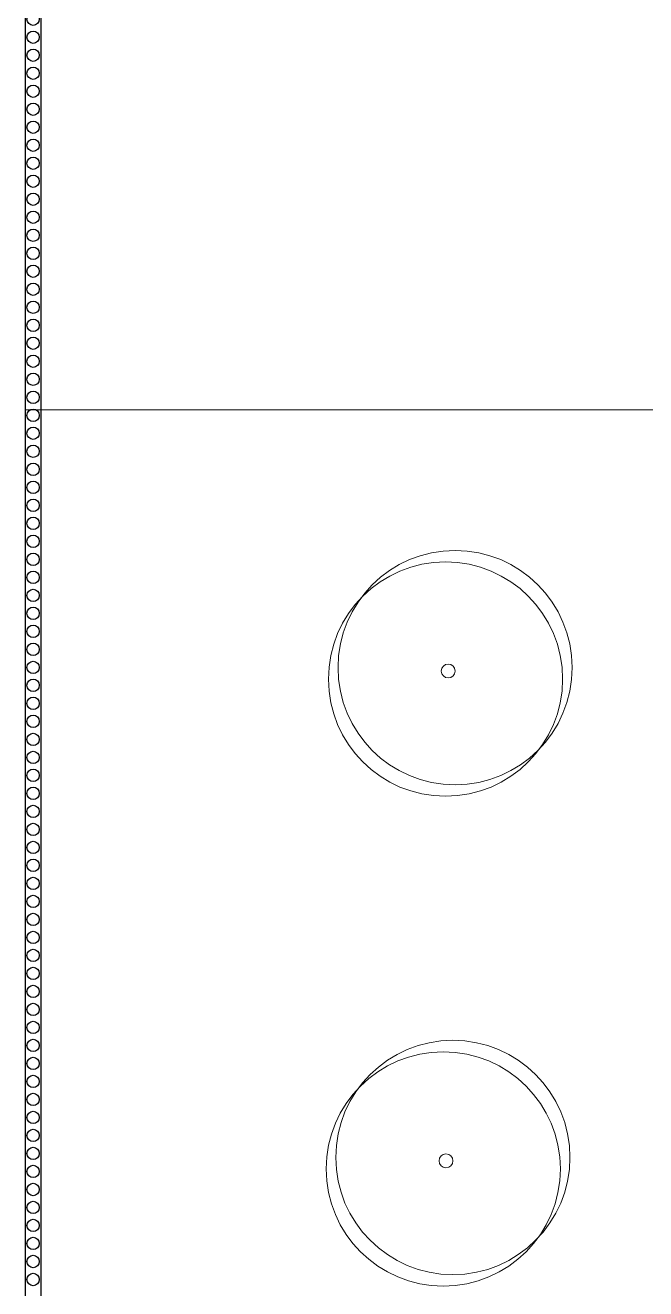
# Model space of a CAD drawing. Header units: metres. Extents: x 0 to 570, y -16 to 122.
# Drawn here: x 321.57 to 329.59, y 20.53 to 36.87 of the extents above; entities that cross this region are included whole.
import ezdxf

# ---------------------------------------------------------------- set-up
doc = ezdxf.new("R2010")
doc.units = ezdxf.units.M
doc.layers.add('ARQ- ARBOLES', color=85, linetype='Continuous', lineweight=13)
doc.layers.add('ARQ-ZONAS VERDES', color=82, linetype='Continuous', lineweight=13)
doc.layers.add('ARQ-MOBILIARIO URBANO', color=252, linetype='Continuous')
doc.layers.add('ARQ-MUROS MAMPOSTERIA', color=7, linetype='Continuous')

# ---------------------------------------------------------------- blocks, each defined once
blk = doc.blocks.new('reja')
at = {"layer": 'ARQ-MOBILIARIO URBANO'}
for points in [[(50.146, 285.041), (50.146, 192.741), (83.538, 192.741), (83.538, 198.441)], [(50.346, 284.841), (50.346, 192.941), (83.338, 192.941), (83.338, 198.441)]]:
    blk.add_lwpolyline(points, dxfattribs=at)
for centre in [(50.248, 218.441), (50.248, 218.208), (50.248, 217.975), (50.248, 217.742), (50.248, 217.51), (50.248, 217.277), (50.248, 217.044), (50.248, 216.811), (50.248, 216.578), (50.248, 216.346), (50.248, 216.113), (50.248, 215.88), (50.248, 215.647), (50.248, 215.414), (50.248, 215.182), (50.248, 214.949), (50.248, 214.716), (50.248, 214.483), (50.248, 214.251), (50.248, 214.018), (50.248, 213.785), (50.248, 213.552), (50.248, 213.319), (50.248, 213.087), (50.248, 212.854), (50.248, 212.621), (50.248, 212.388), (50.248, 212.155), (50.248, 211.923), (50.248, 211.69), (50.248, 211.457), (50.248, 211.224), (50.248, 210.991), (50.248, 210.759), (50.248, 210.526), (50.248, 210.293), (50.248, 210.06), (50.248, 209.828), (50.248, 209.595), (50.248, 209.362), (50.248, 209.129), (50.248, 208.896), (50.248, 208.664), (50.248, 208.431), (50.248, 208.198), (50.248, 207.965), (50.248, 207.732), (50.248, 207.5), (50.248, 207.267), (50.248, 207.034), (50.248, 206.801), (50.248, 206.568), (50.248, 206.336), (50.248, 206.103), (50.248, 205.87), (50.248, 205.637), (50.248, 205.405), (50.248, 205.172), (50.248, 204.939), (50.248, 204.706), (50.248, 204.473), (50.248, 204.241), (50.248, 204.008), (50.248, 203.775), (50.248, 203.542), (50.248, 203.309), (50.248, 203.077), (50.248, 202.844), (50.248, 202.611), (50.248, 202.378), (50.248, 202.145)]:
    blk.add_circle(centre, 0.08, dxfattribs=at)
blk = doc.blocks.new('ARBOL')
at = {"layer": 'ARQ- ARBOLES'}
for centre, radius in [((128.732, 225.111), 1.515), ((128.856, 224.963), 1.515), ((128.821, 225.067), 0.0892)]:
    blk.add_circle(centre, radius, dxfattribs=at)

msp = doc.modelspace()

# ---------------------------------------------------------------- linework, layer by layer
at = {"layer": 'ARQ-ZONAS VERDES'}
msp.add_lwpolyline([(321.566, 11.25), (341.158, 11.25), (341.158, 14.75), (339.558, 14.75), (339.558, 13.75), (336.658, 13.75), (336.658, 14.75), (331.658, 14.75), (331.659, 17.95), (329.758, 17.95), (329.758, 24.05), (331.659, 24.05), (331.658, 27.25), (336.658, 27.25), (336.658, 28.25), (339.558, 28.25), (339.558, 31.9), (321.566, 31.9), (321.566, 11.25)], dxfattribs=at)

# ---------------------------------------------------------------- block references
at = {"layer": 'ARQ-MUROS MAMPOSTERIA'}
msp.add_blockref('reja', (271.42, -181.491), dxfattribs=at)
at = {"layer": 'ARQ-ZONAS VERDES', "xscale": -1}
for p in [(455.86, -196.545), (455.831, -202.879)]:
    msp.add_blockref('ARBOL', p, dxfattribs=at)

doc.saveas('drawing.dxf')
